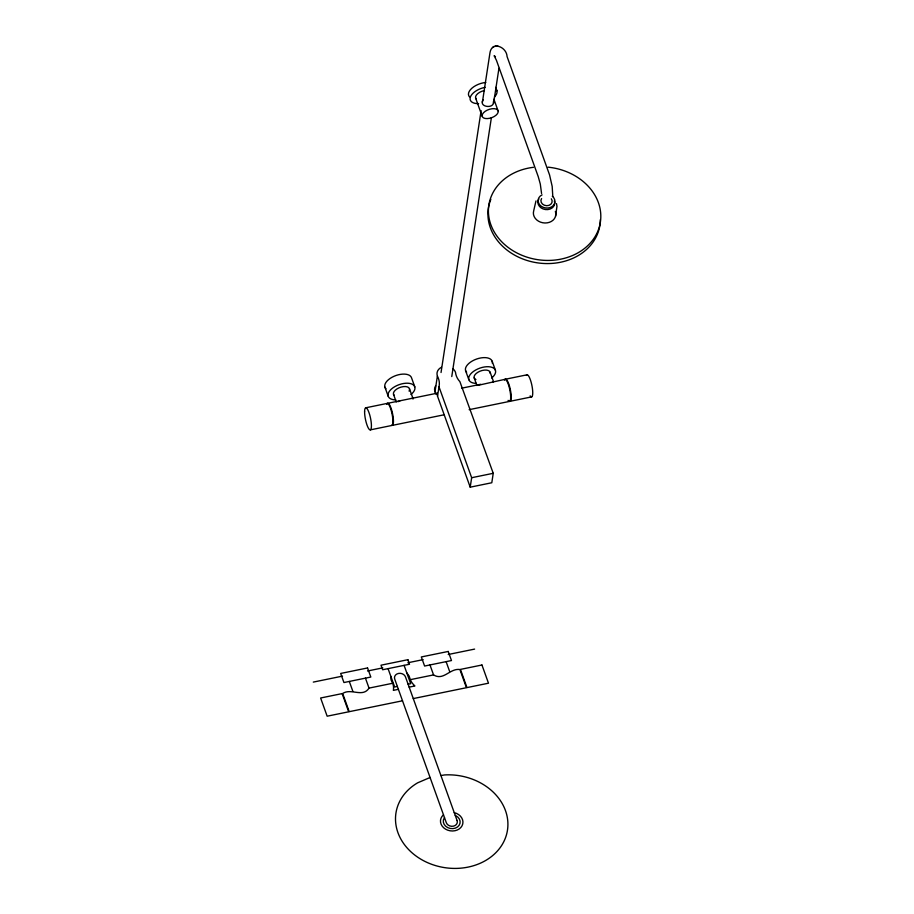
<?xml version="1.0" encoding="UTF-8"?>
<svg xmlns="http://www.w3.org/2000/svg" width="914" height="914" viewBox="0 0 914 914"><rect width="100%" height="100%" fill="white"/><g stroke="black" fill="none" stroke-linecap="round" stroke-linejoin="round"><path stroke-width="1.37" d="M552.799 196.533L552.182 186.399L549.565 174.928L507.064 56.542C506.664 46.808 491.732 40.742 489.95 52.886L482.409 102.162M390.815 676.314L391.043 679.856L392.757 683.364A20.165 16.635 8.7 0 1 393.477 689.544L393.351 690.367L398.401 689.339M436.058 394.242L434.973 391.843L437.383 376.088L436.983 374.043A9.506 7.838 8.7 0 1 441.451 367.314M441.039 372.512L481.118 110.617M452.921 368.799A9.506 7.838 8.7 0 1 455.515 372.386A20.165 16.635 8.7 0 0 459.902 381.675L493.24 473.303L491.801 482.752L470.207 487.173L437.52 396.196L439.143 386.005A20.782 17.149 8.7 0 0 437.383 376.088M451.767 376.557L491.401 117.563M493.56 103.488L498.941 68.299M470.207 487.173L471.658 477.714L438.971 386.748M555.552 216.275L556.969 206.313L556.477 203.605M437.52 396.196L437.2 393.18L387.696 403.303M483.118 99.763C478.171 107.475 494.76 109.029 493.354 101.74M535.97 200.943L533.662 210.985A11.276 9.311 8.7 0 0 544.984 222.993A11.276 9.311 8.7 0 0 555.358 211.431M392.712 683.261L369.028 688.105C362.732 697.965 351.056 687.808 342.67 693.498L349.205 711.686L402.514 700.787M413.265 698.582L466.437 687.705L459.902 669.516C449.859 668.065 443.61 681.136 433.556 674.909L410.26 679.673M436.755 393.774L437.2 393.18M444.524 817.687L444.273 817.961A8.466 6.981 8.7 0 0 447.734 827.616A8.466 6.981 8.7 0 0 459.148 825.285A8.466 6.981 8.7 0 0 455.675 815.631L455.275 815.482M492.509 47.539L493.092 47.128M493.663 46.74L494.268 46.317M397.921 401.714L400.035 400.789M478.582 385.217L504.928 379.333M430.083 777.494L417.607 782.841A56.405 46.545 8.7 0 0 421.388 859.503A56.405 46.545 8.7 0 0 506.55 834.493A56.405 46.545 8.7 0 0 444.512 774.946L440.925 775.563M365.657 407.815L387.159 403.417M461.73 388.164L480.695 384.291M505.465 379.219L526.978 374.82M370.353 429.866L391.855 425.467A11.276 2.605 78.4 0 0 391.649 412.1A11.276 2.605 78.4 0 0 386.599 404.022M392.403 425.364L444.033 414.796M469.156 409.666L509.635 401.383M510.172 401.28L531.674 396.882M471.658 477.714L493.24 473.303M313.296 682.095L342.499 676.12M367.531 671.002L382.829 667.871M407.861 662.753L423.159 659.634M448.203 654.504L474.617 649.1M397.362 686.425L394.654 686.985L388.062 668.637M408.112 684.232L410.683 683.706L404.091 665.358M409.152 687.134L414.933 685.957L414.293 685.374A20.782 17.149 8.7 0 1 410.34 679.845L409.175 676.143L406.753 672.75M495.617 45.849L496.302 45.791M497.056 45.746L497.73 45.7M492.6 381.846L493.343 381.961M411.94 398.344L413.128 398.915L409.461 388.724M495.491 56.679L494.131 55.697L496.462 60.37L538.232 176.619L540.3 184.057L541.568 193.505M495.685 87.356L496.908 90.772M493.88 99.146L498.119 110.937A8.409 4.341 -19.8 0 1 487.185 118.603A8.409 4.341 -19.8 0 1 485.151 111.348A8.409 4.341 -19.8 0 1 498.119 110.937M475.6 97.981L482.181 116.318M492.178 361.247L495.445 370.353M490.133 372.227L493.332 381.138M474.172 377.859L476.914 385.502M465.58 370.638L468.848 379.733M414.785 386.851L411.517 377.745A14.098 7.278 -19.8 0 0 394.185 376.214A14.098 7.278 -19.8 0 0 385.971 388.758M393.511 394.357L396.253 402M384.92 387.136L388.187 396.23M446.112 661.645L449.688 671.607M429.98 664.946L433.556 674.909M365.44 678.142L369.028 688.105M349.308 681.444L352.884 691.407M434.973 391.843L434.573 389.798A9.506 7.838 8.7 0 1 435.681 385.879M548.08 167.171A56.405 46.545 8.7 0 1 593.986 238.326A56.405 46.545 8.7 0 1 499.398 239.217A56.405 46.545 8.7 0 1 533.445 167.308M600.327 219.668A56.405 46.545 8.7 0 1 534.964 262.432A56.405 46.545 8.7 0 1 490.841 199.366M469.545 96.918A14.098 7.278 -19.8 0 1 471.83 88.27A14.098 7.278 -19.8 0 1 485.78 82.477M495.948 89.104A14.098 7.278 -19.8 0 1 494.394 97.055M478.593 103.613A14.098 7.278 -19.8 0 1 470.47 96.781A14.098 7.278 -19.8 0 1 485.106 87.344M476.171 98.975A8.409 4.341 -19.8 0 1 484.477 90.543M551.313 198.795A5.644 4.65 8.7 0 1 546.721 205.707A5.644 4.65 8.7 0 1 541.579 198.589M554.364 200.954A8.466 6.981 8.7 0 1 545.475 209.546A8.466 6.981 8.7 0 1 538.86 198.955M552.296 196.19A8.466 6.981 8.7 0 1 552.17 206.518A8.466 6.981 8.7 0 1 539.797 204.919A8.466 6.981 8.7 0 1 542.082 194.865M504.916 379.836A11.276 2.605 78.4 0 1 510.286 389.341A11.276 2.605 78.4 0 1 509.452 401.132M526.418 375.426A11.276 2.605 78.4 0 1 532.085 386.382A11.276 2.605 78.4 0 1 530.131 395.853M504.368 379.938A11.276 2.605 78.4 0 1 510.035 390.895A11.276 2.605 78.4 0 1 508.081 400.366M387.148 403.919A11.276 2.605 78.4 0 1 392.517 413.425A11.276 2.605 78.4 0 1 391.683 425.216M394.14 395.328A8.466 4.364 -19.8 0 1 401.155 387.068A8.466 4.364 -19.8 0 1 409.095 391.169M395.762 399.886A14.098 7.278 -19.8 0 1 390.015 390.461A14.098 7.278 -19.8 0 1 409.883 383.446A14.098 7.278 -19.8 0 1 411.014 394.494M466.631 372.261A14.098 7.278 -19.8 0 1 476.571 359.053A14.098 7.278 -19.8 0 1 492.326 363.201M476.423 383.389A14.098 7.278 -19.8 0 1 470.676 373.963A14.098 7.278 -19.8 0 1 490.544 366.948A14.098 7.278 -19.8 0 1 491.675 377.996M475.931 379.55A8.466 4.364 -19.8 0 1 479.736 371.312A8.466 4.364 -19.8 0 1 490.212 373.392M454.258 812.649A11.276 9.311 8.7 0 1 462.05 825.788A11.276 9.311 8.7 0 1 445.564 829.158A11.276 9.311 8.7 0 1 443.496 814.842M367.554 667.951L340.671 673.447L343.938 682.541L370.821 677.046L367.554 667.951M407.884 659.702L381.001 665.198L382.635 669.745L409.518 664.25L407.884 659.702M448.214 651.454L421.331 656.949L424.599 666.043L451.482 660.548L448.214 651.454M342.133 693.6L320.62 697.999L327.155 716.199L348.668 711.8L342.133 693.6M481.952 665.004L460.439 669.402L466.974 687.602L488.487 683.204L481.952 665.004M457.08 820.521L405.485 676.897A5.644 4.65 8.7 0 0 398.47 673.447A5.644 4.65 8.7 0 0 394.722 679.102L446.329 822.726A5.644 4.65 8.7 0 0 453.344 826.176A5.644 4.65 8.7 0 0 457.08 820.521M364.595 411.688A11.276 2.605 78.4 0 0 369.633 429.729A11.276 2.605 78.4 0 0 369.782 415.116A11.276 2.605 78.4 0 0 364.595 411.688"/></g></svg>
